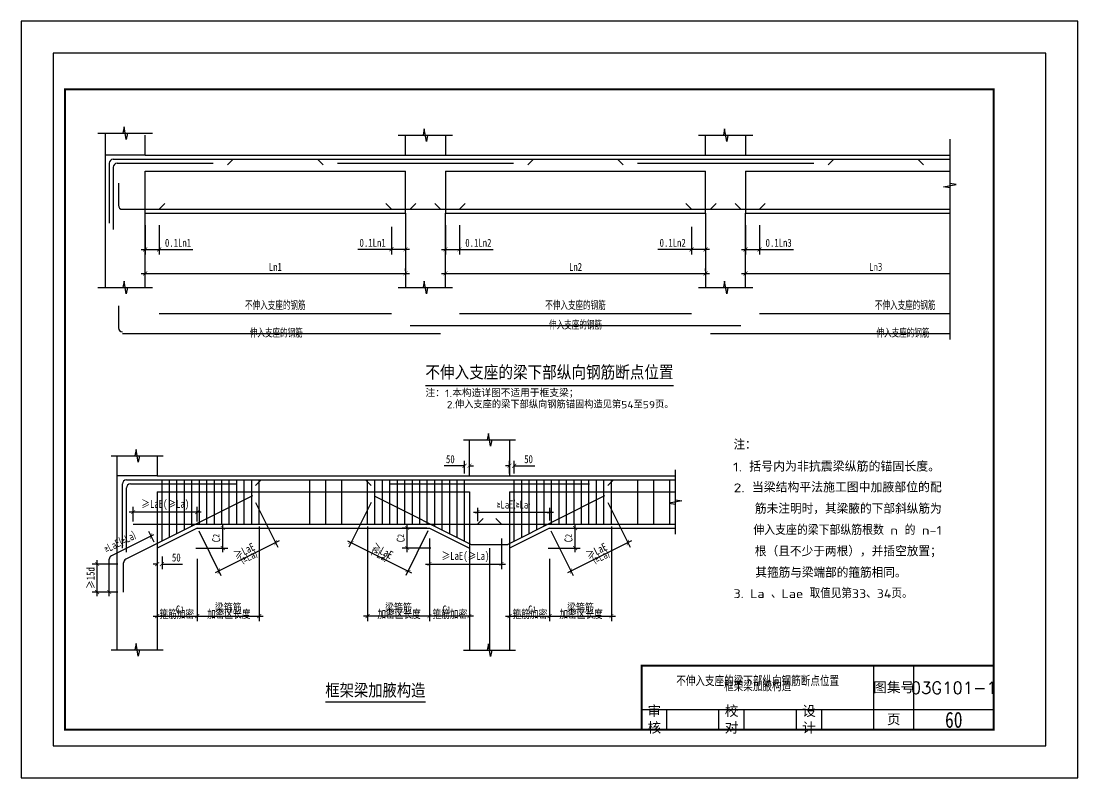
# Model space of a CAD drawing. Extents: x 1442 to 2852, y 1062 to 1251.
# Drawn here: x 2588 to 2852, y 1061.6 to 1250.6 of the extents above; entities that cross this region are included whole.
import ezdxf
from ezdxf.enums import TextEntityAlignment as Align

# ---------------------------------------------------------------- set-up
doc = ezdxf.new("R2010")
doc.units = 0
doc.header["$LTSCALE"] = 1000
doc.header["$MEASUREMENT"] = 0
doc.header["$PDMODE"] = 32
doc.header["$PDSIZE"] = -10
doc.linetypes.add('DASHED2', pattern=[9.525, 6.35, -3.175])
doc.layers.get('0').update_dxf_attribs({"linetype": 'CONTINUOUS'})
doc.layers.get('DEFPOINTS').update_dxf_attribs({"linetype": 'CONTINUOUS'})
for name, color, linetype in [('文字尺寸', 3, 'CONTINUOUS'), ('粗线', 10, 'CONTINUOUS'), ('细线', 210, 'CONTINUOUS'), ('虚线', 4, 'DASHED2')]:
    doc.layers.add(name, color=color, linetype=linetype)
doc.styles.add('FS', font='', dxfattribs={"width": 0.8})
doc.styles.add('HZ', font='romans1.shx')
doc.styles.add('TSSD_REIN', font='tssdeng.shx', dxfattribs={"width": 0.7, "bigfont": 'hztxt.shx'})
doc.styles.get('FS').set_extended_font_data('FangSong_GB2312')
doc.dimstyles.new('FS', dxfattribs={"dimtxt": 2, "dimasz": 1, "dimexe": 1.25, "dimexo": 0.625, "dimtad": 1, "dimdec": 4, "dimtxsty": 'FS', "dimblk1": 'ARCHTICK', "dimblk2": 'ARCHTICK', "dimsah": 1, "dimcen": 0, "dimclrt": 256, "dimazin": 3, "dimtfac": 1, "dimtdec": 4, "dimtofl": 0, "dimtmove": 0, "dimatfit": 3, "dimtolj": 1, "dimtzin": 0})
doc.dimstyles.new('NORMAL', dxfattribs={"dimtxt": 2, "dimasz": 1, "dimexe": 1.25, "dimexo": 0.625, "dimtad": 1, "dimdec": 4, "dimtxsty": 'FS', "dimblk1": 'ARCHTICK', "dimblk2": 'ARCHTICK', "dimsah": 1, "dimcen": -0.09, "dimdle": 1, "dimse1": 1, "dimclrt": 256, "dimazin": 3, "dimtfac": 1, "dimtdec": 4, "dimtofl": 0, "dimtmove": 0, "dimatfit": 3, "dimtolj": 1, "dimtzin": 0})

# ---------------------------------------------------------------- blocks, each defined once
blk = doc.blocks.new('标准16K框1')
for p, q in [((213, 12), (213, 28)), ((223, 12), (223, 28)), ((243, 17), (155, 17)), ((161.334, 12), (161.334, 17)), ((174.334, 12), (174.334, 17)), ((180.667, 12), (180.667, 17)), ((193.667, 12), (193.667, 17)), ((200, 12), (200, 17))]:
    blk.add_line(p, q)
blk.add_lwpolyline([(0, 0), (264, 0), (264, 189), (0, 189)], close=True)
at = {"const_width": 0.5}
for points in [[(11, 12), (243, 12), (243, 172), (11, 172), (11, 12)], [(243, 28), (155, 28), (155, 12)]]:
    blk.add_lwpolyline(points, dxfattribs=at)
at = {"layer": 'DEFPOINTS'}
blk.add_lwpolyline([(8, 8), (256, 8), (256, 181), (8, 181)], close=True, dxfattribs=at)
at = {"attachment_point": 5, "style": 'HZ'}
for s, insert, char_height, width in [('图集号', (218, 22.5), 2.5, 10), ('03G101-1', (233, 22.5), 3, 20), ('审核', (158.167, 14.5), 2.5, 6.334), ('校对', (177.5005, 14.5), 2.5, 6.333), ('设计', (196.8335, 14.5), 2.5, 6.333), ('页', (218, 14.5), 2.5, 10)]:
    blk.add_mtext(s, dxfattribs=dict(at, insert=insert, char_height=char_height, width=width))
at = {"style": 'FS', "width": 0.8}
for tag, p in [('内容', (184, 22.5)), ('页码', (233, 14.5))]:
    blk.add_attdef(tag, text='', height=4, dxfattribs=at).set_placement(p, align=Align.MIDDLE_CENTER)
blk = doc.blocks.new('_ARCHTICK')
at = {"color": 0, "linetype": 'BYBLOCK', "const_width": 0.15}
blk.add_lwpolyline([(-0.5, -0.5), (0.5, 0.5)], dxfattribs=at)
blk = doc.blocks.new('*D32')
at = {"color": 0, "linetype": 'BYBLOCK'}
for p, q in [((1796.2, 933.2), (1801.76, 922.06)), ((1781.98, 926.09), (1787.55, 914.96)), ((1802.1, 923.63), (1786.1, 915.63))]:
    blk.add_line(p, q, dxfattribs=at)
at = {"layer": 'DEFPOINTS', "color": 0, "linetype": 'BYBLOCK'}
for p in [(1795.92, 933.76), (1781.7, 926.65), (1786.99, 916.07)]:
    blk.add_point(p, dxfattribs=at)
at = {"color": 0, "linetype": 'BYBLOCK'}
for p, rotation in [((1801.2, 923.18), 26.56505117707803), ((1786.99, 916.07), 206.565051177078)]:
    blk.add_blockref('_ARCHTICK', p, dxfattribs=dict(at, rotation=rotation))
at = {"linetype": 'BYBLOCK', "insert": (1793.37, 921.08), "char_height": 2, "attachment_point": 5, "rotation": 26.5651, "style": 'FS'}
blk.add_mtext('\\A1;≥LaE', dxfattribs=at)
blk = doc.blocks.new('*D31')
at = {"color": 0, "linetype": 'BYBLOCK'}
for p, q in [((1788.53, 919.76), (1788.53, 926.76)), ((1782.78, 925.76), (1789.78, 925.76)), ((1781.82, 920.76), (1789.78, 920.76))]:
    blk.add_line(p, q, dxfattribs=at)
at = {"layer": 'DEFPOINTS', "color": 0, "linetype": 'BYBLOCK'}
for p in [(1782.15, 925.76), (1788.53, 925.76), (1781.19, 920.76)]:
    blk.add_point(p, dxfattribs=at)
at = {"color": 0, "linetype": 'BYBLOCK'}
for p, rotation in [((1788.53, 925.76), 90), ((1788.53, 920.76), 270)]:
    blk.add_blockref('_ARCHTICK', p, dxfattribs=dict(at, rotation=rotation))
at = {"linetype": 'BYBLOCK', "insert": (1786.9, 923.26), "char_height": 2, "attachment_point": 5, "rotation": 90, "style": 'FS'}
blk.add_mtext('\\A1;C\\H1.6;2', dxfattribs=at)
blk = doc.blocks.new('*D78')
at = {"color": 0, "linetype": 'BYBLOCK'}
for p, q in [((2647.44, 1124.37), (2647.44, 1100.74)), ((2630.97, 1101.99), (2648.44, 1101.99))]:
    blk.add_line(p, q, dxfattribs=at)
at = {"layer": 'DEFPOINTS', "color": 0, "linetype": 'BYBLOCK'}
for p in [(2647.44, 1124.99), (2631.97, 1116.26), (2647.44, 1101.99)]:
    blk.add_point(p, dxfattribs=at)
at = {"color": 0, "linetype": 'BYBLOCK', "rotation": 180}
blk.add_blockref('_ARCHTICK', (2631.97, 1101.99), dxfattribs=at)
at = {"color": 0, "linetype": 'BYBLOCK'}
blk.add_blockref('_ARCHTICK', (2647.44, 1101.99), dxfattribs=at)
at = {"linetype": 'BYBLOCK', "insert": (2639.71, 1103.98), "char_height": 2, "attachment_point": 5, "style": 'FS'}
blk.add_mtext('\\A1;梁箍筋', dxfattribs=at)
blk = doc.blocks.new('*D30')
at = {"color": 0, "linetype": 'BYBLOCK'}
for p, q in [((1772.15, 916.76), (1771.15, 916.76)), ((1772.15, 918.65), (1772.15, 915.51)), ((1773.35, 918.65), (1773.35, 915.51)), ((1773.35, 916.76), (1778.49, 916.76))]:
    blk.add_line(p, q, dxfattribs=at)
at = {"layer": 'DEFPOINTS', "color": 0, "linetype": 'BYBLOCK'}
for p in [(1772.15, 919.27), (1773.35, 919.27), (1773.35, 916.76)]:
    blk.add_point(p, dxfattribs=at)
at = {"color": 0, "linetype": 'BYBLOCK'}
blk.add_blockref('_ARCHTICK', (1772.15, 916.76), dxfattribs=at)
at = {"color": 0, "linetype": 'BYBLOCK', "rotation": 180}
blk.add_blockref('_ARCHTICK', (1773.35, 916.76), dxfattribs=at)
at = {"linetype": 'BYBLOCK', "insert": (1776.92, 918.38), "char_height": 2, "attachment_point": 5, "style": 'FS'}
blk.add_mtext('\\A1;50', dxfattribs=at)
blk = doc.blocks.new('*D79')
at = {"color": 0, "linetype": 'BYBLOCK'}
for p, q in [((2621.97, 1122.26), (2621.97, 1106.74)), ((2631.97, 1122.26), (2631.97, 1106.74)), ((2620.97, 1107.99), (2632.97, 1107.99))]:
    blk.add_line(p, q, dxfattribs=at)
at = {"layer": 'DEFPOINTS', "color": 0, "linetype": 'BYBLOCK'}
for p in [(2621.97, 1122.89), (2631.97, 1122.89), (2631.97, 1107.99)]:
    blk.add_point(p, dxfattribs=at)
at = {"color": 0, "linetype": 'BYBLOCK', "rotation": 180}
blk.add_blockref('_ARCHTICK', (2621.97, 1107.99), dxfattribs=at)
at = {"color": 0, "linetype": 'BYBLOCK'}
blk.add_blockref('_ARCHTICK', (2631.97, 1107.99), dxfattribs=at)
at = {"linetype": 'BYBLOCK', "insert": (2627.67, 1109.62), "char_height": 2, "attachment_point": 5, "style": 'FS'}
blk.add_mtext('\\A1;C\\H1.6;1', dxfattribs=at)
blk = doc.blocks.new('*D33')
at = {"color": 0, "linetype": 'BYBLOCK'}
for p, q in [((2612.13, 1120.99), (2605.72, 1120.99)), ((2606.97, 1112.99), (2606.97, 1121.99)), ((2612.13, 1113.99), (2605.72, 1113.99))]:
    blk.add_line(p, q, dxfattribs=at)
at = {"layer": 'DEFPOINTS', "color": 0, "linetype": 'BYBLOCK'}
for p in [(2606.97, 1120.99), (2612.75, 1120.99), (2612.75, 1113.99)]:
    blk.add_point(p, dxfattribs=at)
at = {"color": 0, "linetype": 'BYBLOCK'}
for p, rotation in [((2606.97, 1120.99), 90), ((2606.97, 1113.99), 270)]:
    blk.add_blockref('_ARCHTICK', p, dxfattribs=dict(at, rotation=rotation))
at = {"linetype": 'BYBLOCK', "insert": (2605.35, 1117.49), "char_height": 2, "attachment_point": 5, "rotation": 90, "style": 'FS'}
blk.add_mtext('\\A1;≥15d', dxfattribs=at)
blk = doc.blocks.new('*D34')
at = {"color": 0, "linetype": 'BYBLOCK'}
for p, q in [((1765.15, 929.76), (1783.15, 929.76)), ((1766.15, 927.38), (1766.15, 931.01)), ((1782.15, 927.38), (1782.15, 931.01))]:
    blk.add_line(p, q, dxfattribs=at)
at = {"layer": 'DEFPOINTS', "color": 0, "linetype": 'BYBLOCK'}
for p in [(1782.15, 929.76), (1766.15, 926.76), (1782.15, 926.76)]:
    blk.add_point(p, dxfattribs=at)
at = {"color": 0, "linetype": 'BYBLOCK', "rotation": 180}
blk.add_blockref('_ARCHTICK', (1766.15, 929.76), dxfattribs=at)
at = {"color": 0, "linetype": 'BYBLOCK'}
blk.add_blockref('_ARCHTICK', (1782.15, 929.76), dxfattribs=at)
at = {"linetype": 'BYBLOCK', "insert": (1774.15, 931.53), "char_height": 2, "attachment_point": 5, "style": 'FS'}
blk.add_mtext('\\A1;≥LaE(≥La)', dxfattribs=at)
blk = doc.blocks.new('*D39')
at = {"color": 0, "linetype": 'BYBLOCK'}
for p, q in [((1840.15, 923.1), (1840.15, 915.51)), ((1858.15, 923.1), (1858.15, 915.51)), ((1839.15, 916.76), (1859.15, 916.76))]:
    blk.add_line(p, q, dxfattribs=at)
at = {"layer": 'DEFPOINTS', "color": 0, "linetype": 'BYBLOCK'}
for p in [(1840.15, 923.73), (1858.15, 923.73), (1858.15, 916.76)]:
    blk.add_point(p, dxfattribs=at)
at = {"color": 0, "linetype": 'BYBLOCK', "rotation": 180}
blk.add_blockref('_ARCHTICK', (1840.15, 916.76), dxfattribs=at)
at = {"color": 0, "linetype": 'BYBLOCK'}
blk.add_blockref('_ARCHTICK', (1858.15, 916.76), dxfattribs=at)
at = {"linetype": 'BYBLOCK', "insert": (1849.15, 918.53), "char_height": 2, "attachment_point": 5, "style": 'FS'}
blk.add_mtext('\\A1;≥LaE(≥La)', dxfattribs=at)
blk = doc.blocks.new('*D36')
at = {"color": 0, "linetype": 'BYBLOCK'}
for p, q in [((1825.58, 932.15), (1820.02, 921.01)), ((1839.79, 925.04), (1834.23, 913.91)), ((1819.68, 922.58), (1835.68, 914.58))]:
    blk.add_line(p, q, dxfattribs=at)
at = {"layer": 'DEFPOINTS', "color": 0, "linetype": 'BYBLOCK'}
for p in [(1825.86, 932.71), (1840.07, 925.6), (1834.79, 915.02)]:
    blk.add_point(p, dxfattribs=at)
at = {"color": 0, "linetype": 'BYBLOCK'}
for p, rotation in [((1820.57, 922.13), 153.434948822922), ((1834.79, 915.02), 333.434948822922)]:
    blk.add_blockref('_ARCHTICK', p, dxfattribs=dict(at, rotation=rotation))
at = {"linetype": 'BYBLOCK', "insert": (1828.41, 920.03), "char_height": 2, "attachment_point": 5, "rotation": 333.4349, "style": 'FS'}
blk.add_mtext('\\A1;≥LaE', dxfattribs=at)
blk = doc.blocks.new('*D35')
at = {"color": 0, "linetype": 'BYBLOCK'}
for p, q in [((1834.61, 919.76), (1834.61, 926.76)), ((1839.53, 925.76), (1833.36, 925.76)), ((1840.49, 920.76), (1833.36, 920.76))]:
    blk.add_line(p, q, dxfattribs=at)
at = {"layer": 'DEFPOINTS', "color": 0, "linetype": 'BYBLOCK'}
for p in [(1834.61, 925.76), (1840.15, 925.76), (1841.11, 920.76)]:
    blk.add_point(p, dxfattribs=at)
at = {"color": 0, "linetype": 'BYBLOCK'}
for p, rotation in [((1834.61, 925.76), 90), ((1834.61, 920.76), 270)]:
    blk.add_blockref('_ARCHTICK', p, dxfattribs=dict(at, rotation=rotation))
at = {"linetype": 'BYBLOCK', "insert": (1832.99, 923.26), "char_height": 2, "attachment_point": 5, "rotation": 90, "style": 'FS'}
blk.add_mtext('\\A1;C\\H1.6;2', dxfattribs=at)
blk = doc.blocks.new('*D77')
at = {"color": 0, "linetype": 'BYBLOCK'}
for p, q in [((2674.51, 1124.37), (2674.51, 1100.74)), ((2690.97, 1101.99), (2673.51, 1101.99))]:
    blk.add_line(p, q, dxfattribs=at)
at = {"layer": 'DEFPOINTS', "color": 0, "linetype": 'BYBLOCK'}
for p in [(2674.51, 1124.99), (2689.97, 1116.26), (2674.51, 1101.99)]:
    blk.add_point(p, dxfattribs=at)
at = {"color": 0, "linetype": 'BYBLOCK', "rotation": 180}
blk.add_blockref('_ARCHTICK', (2674.51, 1101.99), dxfattribs=at)
at = {"color": 0, "linetype": 'BYBLOCK'}
blk.add_blockref('_ARCHTICK', (2689.97, 1101.99), dxfattribs=at)
at = {"linetype": 'BYBLOCK', "insert": (2682.24, 1103.98), "char_height": 2, "attachment_point": 5, "style": 'FS'}
blk.add_mtext('\\A1;梁箍筋', dxfattribs=at)
blk = doc.blocks.new('*D76')
at = {"color": 0, "linetype": 'BYBLOCK'}
for p, q in [((2689.97, 1122.26), (2689.97, 1106.74)), ((2699.97, 1122.26), (2699.97, 1106.74)), ((2700.97, 1107.99), (2688.97, 1107.99))]:
    blk.add_line(p, q, dxfattribs=at)
at = {"layer": 'DEFPOINTS', "color": 0, "linetype": 'BYBLOCK'}
for p in [(2689.97, 1122.89), (2699.97, 1122.89), (2689.97, 1107.99)]:
    blk.add_point(p, dxfattribs=at)
at = {"color": 0, "linetype": 'BYBLOCK', "rotation": 180}
blk.add_blockref('_ARCHTICK', (2689.97, 1107.99), dxfattribs=at)
at = {"color": 0, "linetype": 'BYBLOCK'}
blk.add_blockref('_ARCHTICK', (2699.97, 1107.99), dxfattribs=at)
at = {"linetype": 'BYBLOCK', "insert": (2694.27, 1109.62), "char_height": 2, "attachment_point": 5, "style": 'FS'}
blk.add_mtext('\\A1;C\\H1.6;1', dxfattribs=at)
blk = doc.blocks.new('*D37')
at = {"color": 0, "linetype": 'BYBLOCK'}
for p, q in [((1848.95, 939.38), (1848.95, 942.56)), ((1850.15, 939.38), (1850.15, 942.56)), ((1848.95, 941.31), (1843.82, 941.31)), ((1850.15, 941.31), (1851.15, 941.31))]:
    blk.add_line(p, q, dxfattribs=at)
at = {"layer": 'DEFPOINTS', "color": 0, "linetype": 'BYBLOCK'}
for p in [(1848.95, 941.31), (1848.95, 938.76), (1850.15, 938.76)]:
    blk.add_point(p, dxfattribs=at)
at = {"color": 0, "linetype": 'BYBLOCK'}
blk.add_blockref('_ARCHTICK', (1848.95, 941.31), dxfattribs=at)
at = {"color": 0, "linetype": 'BYBLOCK', "rotation": 180}
blk.add_blockref('_ARCHTICK', (1850.15, 941.31), dxfattribs=at)
at = {"linetype": 'BYBLOCK', "insert": (1845.38, 942.94), "char_height": 2, "attachment_point": 5, "style": 'FS'}
blk.add_mtext('\\A1;50', dxfattribs=at)
blk = doc.blocks.new('*D41')
at = {"color": 0, "linetype": 'BYBLOCK'}
for p, q in [((1788.53, 919.76), (1788.53, 926.76)), ((1782.78, 925.76), (1789.78, 925.76)), ((1781.82, 920.76), (1789.78, 920.76))]:
    blk.add_line(p, q, dxfattribs=at)
at = {"layer": 'DEFPOINTS', "color": 0, "linetype": 'BYBLOCK'}
for p in [(1782.15, 925.76), (1788.53, 925.76), (1781.19, 920.76)]:
    blk.add_point(p, dxfattribs=at)
at = {"color": 0, "linetype": 'BYBLOCK'}
for p, rotation in [((1788.53, 925.76), 90), ((1788.53, 920.76), 270)]:
    blk.add_blockref('_ARCHTICK', p, dxfattribs=dict(at, rotation=rotation))
at = {"linetype": 'BYBLOCK', "insert": (1786.9, 923.26), "char_height": 2, "attachment_point": 5, "rotation": 90, "style": 'FS'}
blk.add_mtext('\\A1;C\\H1.6;2', dxfattribs=at)
blk = doc.blocks.new('*D42')
at = {"color": 0, "linetype": 'BYBLOCK'}
for p, q in [((1796.72, 932.15), (1802.29, 921.01)), ((1782.51, 925.04), (1788.08, 913.91)), ((1802.62, 922.58), (1786.62, 914.58))]:
    blk.add_line(p, q, dxfattribs=at)
at = {"layer": 'DEFPOINTS', "color": 0, "linetype": 'BYBLOCK'}
for p in [(1796.44, 932.71), (1782.23, 925.6), (1787.52, 915.02)]:
    blk.add_point(p, dxfattribs=at)
at = {"color": 0, "linetype": 'BYBLOCK'}
for p, rotation in [((1801.73, 922.13), 26.56505117707803), ((1787.52, 915.02), 206.565051177078)]:
    blk.add_blockref('_ARCHTICK', p, dxfattribs=dict(at, rotation=rotation))
at = {"linetype": 'BYBLOCK', "insert": (1793.9, 920.03), "char_height": 2, "attachment_point": 5, "rotation": 26.5651, "style": 'FS'}
blk.add_mtext('\\A1;≥LaE', dxfattribs=at)
blk = doc.blocks.new('*D75')
at = {"color": 0, "linetype": 'BYBLOCK'}
for p, q in [((2735.44, 1124.37), (2735.44, 1100.74)), ((2718.97, 1101.99), (2736.44, 1101.99))]:
    blk.add_line(p, q, dxfattribs=at)
at = {"layer": 'DEFPOINTS', "color": 0, "linetype": 'BYBLOCK'}
for p in [(2735.44, 1124.99), (2719.97, 1116.26), (2735.44, 1101.99)]:
    blk.add_point(p, dxfattribs=at)
at = {"color": 0, "linetype": 'BYBLOCK', "rotation": 180}
blk.add_blockref('_ARCHTICK', (2719.97, 1101.99), dxfattribs=at)
at = {"color": 0, "linetype": 'BYBLOCK'}
blk.add_blockref('_ARCHTICK', (2735.44, 1101.99), dxfattribs=at)
at = {"linetype": 'BYBLOCK', "insert": (2727.71, 1103.98), "char_height": 2, "attachment_point": 5, "style": 'FS'}
blk.add_mtext('\\A1;梁箍筋', dxfattribs=at)
blk = doc.blocks.new('*D40')
at = {"color": 0, "linetype": 'BYBLOCK'}
for p, q in [((2709.97, 1122.26), (2709.97, 1106.74)), ((2719.97, 1122.26), (2719.97, 1106.74)), ((2708.97, 1107.99), (2720.97, 1107.99))]:
    blk.add_line(p, q, dxfattribs=at)
at = {"layer": 'DEFPOINTS', "color": 0, "linetype": 'BYBLOCK'}
for p in [(2709.97, 1122.89), (2719.97, 1122.89), (2719.97, 1107.99)]:
    blk.add_point(p, dxfattribs=at)
at = {"color": 0, "linetype": 'BYBLOCK', "rotation": 180}
blk.add_blockref('_ARCHTICK', (2709.97, 1107.99), dxfattribs=at)
at = {"color": 0, "linetype": 'BYBLOCK'}
blk.add_blockref('_ARCHTICK', (2719.97, 1107.99), dxfattribs=at)
at = {"linetype": 'BYBLOCK', "insert": (2715.67, 1109.62), "char_height": 2, "attachment_point": 5, "style": 'FS'}
blk.add_mtext('\\A1;C\\H1.6;1', dxfattribs=at)
blk = doc.blocks.new('*D38')
at = {"color": 0, "linetype": 'BYBLOCK'}
for p, q in [((1860.15, 939.38), (1860.15, 942.56)), ((1861.35, 939.38), (1861.35, 942.56)), ((1860.15, 941.31), (1859.15, 941.31)), ((1861.35, 941.31), (1866.49, 941.31))]:
    blk.add_line(p, q, dxfattribs=at)
at = {"layer": 'DEFPOINTS', "color": 0, "linetype": 'BYBLOCK'}
for p in [(1861.35, 941.31), (1860.15, 938.76), (1861.35, 938.76)]:
    blk.add_point(p, dxfattribs=at)
at = {"color": 0, "linetype": 'BYBLOCK'}
blk.add_blockref('_ARCHTICK', (1860.15, 941.31), dxfattribs=at)
at = {"color": 0, "linetype": 'BYBLOCK', "rotation": 180}
blk.add_blockref('_ARCHTICK', (1861.35, 941.31), dxfattribs=at)
at = {"linetype": 'BYBLOCK', "insert": (1864.92, 942.94), "char_height": 2, "attachment_point": 5, "style": 'FS'}
blk.add_mtext('\\A1;50', dxfattribs=at)
blk = doc.blocks.new('*D25')
at = {"color": 0, "linetype": 'BYBLOCK'}
for p, q in [((1768.15, 983.36), (1835.15, 983.36)), ((1769.15, 983.98), (1769.15, 984.61)), ((1834.15, 983.98), (1834.15, 984.61))]:
    blk.add_line(p, q, dxfattribs=at)
at = {"layer": 'DEFPOINTS', "color": 0, "linetype": 'BYBLOCK'}
for p in [(1769.15, 983.36), (1834.15, 983.36), (1834.15, 983.36)]:
    blk.add_point(p, dxfattribs=at)
at = {"color": 0, "linetype": 'BYBLOCK', "rotation": 180}
blk.add_blockref('_ARCHTICK', (1769.15, 983.36), dxfattribs=at)
at = {"color": 0, "linetype": 'BYBLOCK'}
blk.add_blockref('_ARCHTICK', (1834.15, 983.36), dxfattribs=at)
at = {"linetype": 'BYBLOCK', "insert": (1801.65, 984.98), "char_height": 2, "attachment_point": 5, "style": 'FS'}
blk.add_mtext('\\A1;Ln1', dxfattribs=at)
blk = doc.blocks.new('*D23')
at = {"color": 0, "linetype": 'BYBLOCK'}
for p, q in [((2618.97, 1199.61), (2618.97, 1192.34)), ((2622.47, 1199.61), (2622.47, 1192.34)), ((2617.97, 1193.59), (2622.47, 1193.59)), ((2622.47, 1193.59), (2630.86, 1193.59))]:
    blk.add_line(p, q, dxfattribs=at)
at = {"layer": 'DEFPOINTS', "color": 0, "linetype": 'BYBLOCK'}
for p in [(2618.97, 1200.24), (2622.47, 1200.24), (2622.47, 1193.59)]:
    blk.add_point(p, dxfattribs=at)
at = {"color": 0, "linetype": 'BYBLOCK', "rotation": 180}
blk.add_blockref('_ARCHTICK', (2618.97, 1193.59), dxfattribs=at)
at = {"color": 0, "linetype": 'BYBLOCK'}
blk.add_blockref('_ARCHTICK', (2622.47, 1193.59), dxfattribs=at)
at = {"linetype": 'BYBLOCK', "insert": (2627.17, 1195.22), "char_height": 2, "attachment_point": 5, "style": 'FS'}
blk.add_mtext('\\A1;0.1Ln1', dxfattribs=at)
blk = doc.blocks.new('*D28')
at = {"color": 0, "linetype": 'BYBLOCK'}
for p, q in [((1843.15, 983.36), (1910.15, 983.36)), ((1844.15, 983.98), (1844.15, 984.61)), ((1909.15, 983.98), (1909.15, 984.61))]:
    blk.add_line(p, q, dxfattribs=at)
at = {"layer": 'DEFPOINTS', "color": 0, "linetype": 'BYBLOCK'}
for p in [(1844.15, 983.36), (1909.15, 983.36), (1909.15, 983.36)]:
    blk.add_point(p, dxfattribs=at)
at = {"color": 0, "linetype": 'BYBLOCK', "rotation": 180}
blk.add_blockref('_ARCHTICK', (1844.15, 983.36), dxfattribs=at)
at = {"color": 0, "linetype": 'BYBLOCK'}
blk.add_blockref('_ARCHTICK', (1909.15, 983.36), dxfattribs=at)
at = {"linetype": 'BYBLOCK', "insert": (1876.65, 984.98), "char_height": 2, "attachment_point": 5, "style": 'FS'}
blk.add_mtext('\\A1;Ln2', dxfattribs=at)
blk = doc.blocks.new('*D24')
at = {"color": 0, "linetype": 'BYBLOCK'}
for p, q in [((2680.47, 1199.22), (2680.47, 1192.34)), ((2683.97, 1199.22), (2683.97, 1192.34)), ((2680.47, 1193.59), (2672.08, 1193.59)), ((2684.97, 1193.59), (2680.47, 1193.59))]:
    blk.add_line(p, q, dxfattribs=at)
at = {"layer": 'DEFPOINTS', "color": 0, "linetype": 'BYBLOCK'}
for p in [(2680.47, 1199.85), (2683.97, 1199.85), (2680.47, 1193.59)]:
    blk.add_point(p, dxfattribs=at)
at = {"color": 0, "linetype": 'BYBLOCK', "rotation": 180}
blk.add_blockref('_ARCHTICK', (2680.47, 1193.59), dxfattribs=at)
at = {"color": 0, "linetype": 'BYBLOCK'}
blk.add_blockref('_ARCHTICK', (2683.97, 1193.59), dxfattribs=at)
at = {"linetype": 'BYBLOCK', "insert": (2675.78, 1195.22), "char_height": 2, "attachment_point": 5, "style": 'FS'}
blk.add_mtext('\\A1;0.1Ln1', dxfattribs=at)
blk = doc.blocks.new('*D26')
at = {"color": 0, "linetype": 'BYBLOCK'}
for p, q in [((2693.97, 1199.61), (2693.97, 1192.34)), ((2697.47, 1199.61), (2697.47, 1192.34)), ((2692.97, 1193.59), (2697.47, 1193.59)), ((2697.47, 1193.59), (2705.92, 1193.59))]:
    blk.add_line(p, q, dxfattribs=at)
at = {"layer": 'DEFPOINTS', "color": 0, "linetype": 'BYBLOCK'}
for p in [(2693.97, 1200.24), (2697.47, 1200.24), (2697.47, 1193.59)]:
    blk.add_point(p, dxfattribs=at)
at = {"color": 0, "linetype": 'BYBLOCK', "rotation": 180}
blk.add_blockref('_ARCHTICK', (2693.97, 1193.59), dxfattribs=at)
at = {"color": 0, "linetype": 'BYBLOCK'}
blk.add_blockref('_ARCHTICK', (2697.47, 1193.59), dxfattribs=at)
at = {"linetype": 'BYBLOCK', "insert": (2702.2, 1195.22), "char_height": 2, "attachment_point": 5, "style": 'FS'}
blk.add_mtext('\\A1;0.1Ln2', dxfattribs=at)
blk = doc.blocks.new('*D27')
at = {"color": 0, "linetype": 'BYBLOCK'}
for p, q in [((2755.47, 1199.22), (2755.47, 1192.34)), ((2758.97, 1199.22), (2758.97, 1192.34)), ((2755.47, 1193.59), (2747.02, 1193.59)), ((2759.97, 1193.59), (2755.47, 1193.59))]:
    blk.add_line(p, q, dxfattribs=at)
at = {"layer": 'DEFPOINTS', "color": 0, "linetype": 'BYBLOCK'}
for p in [(2755.47, 1199.85), (2758.97, 1199.85), (2755.47, 1193.59)]:
    blk.add_point(p, dxfattribs=at)
at = {"color": 0, "linetype": 'BYBLOCK', "rotation": 180}
blk.add_blockref('_ARCHTICK', (2755.47, 1193.59), dxfattribs=at)
at = {"color": 0, "linetype": 'BYBLOCK'}
blk.add_blockref('_ARCHTICK', (2758.97, 1193.59), dxfattribs=at)
at = {"linetype": 'BYBLOCK', "insert": (2750.75, 1195.22), "char_height": 2, "attachment_point": 5, "style": 'FS'}
blk.add_mtext('\\A1;0.1Ln2', dxfattribs=at)
blk = doc.blocks.new('*D29')
at = {"color": 0, "linetype": 'BYBLOCK'}
for p, q in [((2768.97, 1199.61), (2768.97, 1192.34)), ((2772.47, 1199.61), (2772.47, 1192.34)), ((2767.97, 1193.59), (2772.47, 1193.59)), ((2772.47, 1193.59), (2780.97, 1193.59))]:
    blk.add_line(p, q, dxfattribs=at)
at = {"layer": 'DEFPOINTS', "color": 0, "linetype": 'BYBLOCK'}
for p in [(2768.97, 1200.24), (2772.47, 1200.24), (2772.47, 1193.59)]:
    blk.add_point(p, dxfattribs=at)
at = {"color": 0, "linetype": 'BYBLOCK', "rotation": 180}
blk.add_blockref('_ARCHTICK', (2768.97, 1193.59), dxfattribs=at)
at = {"color": 0, "linetype": 'BYBLOCK'}
blk.add_blockref('_ARCHTICK', (2772.47, 1193.59), dxfattribs=at)
at = {"linetype": 'BYBLOCK', "insert": (2777.22, 1195.22), "char_height": 2, "attachment_point": 5, "style": 'FS'}
blk.add_mtext('\\A1;0.1Ln3', dxfattribs=at)

msp = doc.modelspace()

# ---------------------------------------------------------------- linework, layer by layer
at = {"layer": 'DEFPOINTS', "color": 0, "linetype": 'BYBLOCK'}
for p in [(2701.97036, 1134.96215), (2719.97036, 1134.96215)]:
    msp.add_point(p, dxfattribs=at)
at = {"layer": '文字尺寸', "linetype": 'BYBLOCK'}
for p, q in [((2768.97216, 1188.21858), (2768.97216, 1188.84358)), ((2767.97216, 1187.59358), (2819.97216, 1187.59358)), ((2700.97036, 1127.99358), (2720.97036, 1127.99358)), ((2701.97036, 1129.02331), (2701.97036, 1125.70069)), ((2719.97036, 1129.02331), (2719.97036, 1125.8536)), ((2621.01758, 1122.31761), (2610.52495, 1117.07129)), ((2621.24544, 1120.44703), (2619.89262, 1123.15267)), ((2609.97216, 1107.99358), (2609.97216, 1116.17687)), ((2611.50481, 1107.99358), (2608.72216, 1107.99358)), ((2609.97216, 1106.99358), (2609.97216, 1107.99358))]:
    msp.add_line(p, q, dxfattribs=at)
msp.add_arc((2610.97216, 1116.17687), 1, 116.5650512, 180, dxfattribs=at)
at = {"layer": '粗线'}
for p, q in [((2609.97216, 1215.09358), (2609.97216, 1200.09358)), ((2610.97216, 1216.09358), (2819.97216, 1216.09358)), ((2611.97216, 1215.09358), (2635.97216, 1215.09358)), ((2640.97216, 1216.09358), (2639.55795, 1214.67937)), ((2661.97216, 1216.09358), (2663.38638, 1214.67937)), ((2666.97216, 1215.09358), (2710.97216, 1215.09358)), ((2715.97216, 1216.09358), (2714.55795, 1214.67937)), ((2736.97216, 1216.09358), (2738.38638, 1214.67937)), ((2741.97216, 1215.09358), (2785.97216, 1215.09358)), ((2790.97216, 1216.09358), (2789.55795, 1214.67937)), ((2811.97216, 1216.09358), (2813.38638, 1214.67937)), ((2610.97216, 1214.09358), (2610.97216, 1198.59358)), ((2612.27216, 1210.09358), (2612.27216, 1204.59358)), ((2622.47216, 1203.59358), (2623.88638, 1205.0078)), ((2680.47216, 1203.59358), (2679.05795, 1205.0078)), ((2685.17216, 1203.59358), (2686.58638, 1205.0078)), ((2692.77216, 1203.59358), (2691.35795, 1205.0078)), ((2697.47216, 1203.59358), (2698.88638, 1205.0078)), ((2755.47216, 1203.59358), (2754.05795, 1205.0078)), ((2760.17216, 1203.59358), (2761.58638, 1205.0078)), ((2767.77216, 1203.59358), (2766.35795, 1205.0078)), ((2772.47216, 1203.59358), (2773.88638, 1205.0078)), ((2613.27216, 1203.59358), (2819.97216, 1203.59358)), ((2612.27216, 1179.49358), (2612.27216, 1173.99358)), ((2622.47216, 1177.59358), (2680.47216, 1177.59358)), ((2697.47216, 1177.59358), (2755.47216, 1177.59358)), ((2772.47216, 1177.59358), (2819.97216, 1177.59358)), ((2613.27216, 1172.59358), (2692.77216, 1172.59358)), ((2685.17216, 1174.59358), (2767.77216, 1174.59358)), ((2760.17216, 1172.59358), (2819.97216, 1172.59358)), ((2688.97216, 1159.59358), (2750.97216, 1159.59358)), ((2614.27216, 1135.99358), (2751.47216, 1135.99358)), ((2623.17216, 1120.71162), (2623.17216, 1135.99358)), ((2625.03883, 1121.64495), (2625.03883, 1135.99358)), ((2626.9055, 1122.57828), (2626.9055, 1135.99358)), ((2628.77216, 1123.51162), (2628.77216, 1135.99358)), ((2630.63883, 1124.44495), (2630.63883, 1135.99358)), ((2632.5055, 1124.99358), (2632.5055, 1135.99358)), ((2634.37216, 1124.99358), (2634.37216, 1135.99358)), ((2636.23883, 1124.99358), (2636.23883, 1135.99358)), ((2638.1055, 1124.99358), (2638.1055, 1135.99358)), ((2639.97216, 1124.99358), (2639.97216, 1135.99358)), ((2641.83883, 1124.99358), (2641.83883, 1135.99358)), ((2643.7055, 1124.99358), (2643.7055, 1135.99358)), ((2645.57216, 1124.99358), (2645.57216, 1135.99358)), ((2647.97216, 1135.99358), (2646.55795, 1134.57937)), ((2647.43883, 1124.99358), (2647.43883, 1135.99358)), ((2659.97216, 1135.99358), (2659.97216, 1124.99358)), ((2663.97216, 1135.99358), (2663.97216, 1124.99358)), ((2667.97216, 1135.99358), (2667.97216, 1124.99358)), ((2673.97216, 1135.99358), (2675.38638, 1134.57937)), ((2674.5055, 1124.99358), (2674.5055, 1135.99358)), ((2676.37216, 1124.99358), (2676.37216, 1135.99358)), ((2678.23883, 1124.99358), (2678.23883, 1135.99358)), ((2680.1055, 1124.99358), (2680.1055, 1135.99358)), ((2681.97216, 1124.99358), (2681.97216, 1135.99358)), ((2683.83883, 1124.99358), (2683.83883, 1135.99358)), ((2685.7055, 1124.99358), (2685.7055, 1135.99358)), ((2687.57216, 1124.99358), (2687.57216, 1135.99358)), ((2689.43883, 1124.99358), (2689.43883, 1135.99358)), ((2691.3055, 1124.44495), (2691.3055, 1135.99358)), ((2693.17216, 1123.51162), (2693.17216, 1135.99358)), ((2695.03883, 1122.57828), (2695.03883, 1135.99358)), ((2696.9055, 1121.64495), (2696.9055, 1135.99358)), ((2698.77216, 1120.71162), (2698.77216, 1135.99358)), ((2711.17216, 1120.71162), (2711.17216, 1135.99358)), ((2713.03883, 1121.64495), (2713.03883, 1135.99358)), ((2714.9055, 1122.57828), (2714.9055, 1135.99358)), ((2716.77216, 1123.51162), (2716.77216, 1135.99358)), ((2718.63883, 1124.44495), (2718.63883, 1135.99358)), ((2720.5055, 1124.99358), (2720.5055, 1135.99358)), ((2722.37216, 1124.99358), (2722.37216, 1135.99358)), ((2724.23883, 1124.99358), (2724.23883, 1135.99358)), ((2726.1055, 1124.99358), (2726.1055, 1135.99358)), ((2727.97216, 1124.99358), (2727.97216, 1135.99358)), ((2729.83883, 1124.99358), (2729.83883, 1135.99358)), ((2731.7055, 1124.99358), (2731.7055, 1135.99358)), ((2733.57216, 1124.99358), (2733.57216, 1135.99358)), ((2735.97216, 1135.99358), (2734.55795, 1134.57937)), ((2735.43883, 1124.99358), (2735.43883, 1135.99358)), ((2741.97216, 1135.99358), (2741.97216, 1124.99358)), ((2745.97216, 1135.99358), (2745.97216, 1124.99358)), ((2749.97216, 1135.99358), (2749.97216, 1124.99358)), ((2613.27216, 1118.99358), (2613.27216, 1134.99358)), ((2614.27216, 1117.99358), (2614.27216, 1133.99358)), ((2615.27216, 1134.99358), (2641.97216, 1134.99358)), ((2679.97216, 1134.99358), (2729.97216, 1134.99358)), ((2645.7361, 1131.99358), (2614.12495, 1116.18801)), ((2676.20823, 1131.99358), (2700.41938, 1119.88801)), ((2676.20823, 1131.99358), (2700.41938, 1119.88801)), ((2733.7361, 1131.99358), (2709.52495, 1119.88801)), ((2615.97216, 1124.99358), (2751.47216, 1124.99358)), ((2701.97216, 1124.99358), (2703.38638, 1126.4078)), ((2707.97216, 1124.99358), (2706.55795, 1126.4078)), ((2700.41938, 1119.88801), (2709.52495, 1119.88801)), ((2613.57216, 1107.99358), (2613.57216, 1115.29358)), ((2663.97216, 1080.59358), (2688.97216, 1080.59358))]:
    msp.add_line(p, q, dxfattribs=at)
for centre, start, end in [((2610.97216, 1215.09358), 90, 180), ((2611.97216, 1214.09358), 90, 180), ((2613.27216, 1204.59358), 180, 270), ((2613.27216, 1173.99358), 180, 270), ((2614.27216, 1134.99358), 90, 180), ((2615.27216, 1133.99358), 90, 180), ((2614.57216, 1115.29358), 116.5650512, 180)]:
    msp.add_arc(centre, 1, start, end, dxfattribs=at)
at = {"layer": '细线'}
for p, q in [((2607.17216, 1222.59358), (2620.77216, 1222.59358)), ((2608.97216, 1222.59358), (2608.97216, 1184.09358)), ((2613.69433, 1224.16928), (2613.41649, 1222.59358)), ((2614.25, 1221.01789), (2613.69433, 1224.16928)), ((2614.52784, 1222.59358), (2614.25, 1221.01789)), ((2688.69433, 1223.66928), (2688.41649, 1222.09358)), ((2689.25, 1220.51789), (2688.69433, 1223.66928)), ((2763.69433, 1223.66928), (2763.41649, 1222.09358)), ((2764.25, 1220.51789), (2763.69433, 1223.66928)), ((2618.97216, 1217.09358), (2618.97216, 1222.09358)), ((2682.17216, 1222.09358), (2695.77216, 1222.09358)), ((2683.97216, 1217.09358), (2683.97216, 1222.09358)), ((2689.52784, 1222.09358), (2689.25, 1220.51789)), ((2693.97216, 1222.09358), (2693.97216, 1217.09358)), ((2757.17216, 1222.09358), (2770.77216, 1222.09358)), ((2758.97216, 1217.09358), (2758.97216, 1222.09358)), ((2764.52784, 1222.09358), (2764.25, 1220.51789)), ((2768.97216, 1222.09358), (2768.97216, 1217.09358)), ((2819.97216, 1221.09358), (2819.97216, 1171.09358)), ((2618.97216, 1217.09358), (2683.97216, 1217.09358)), ((2693.97216, 1217.09358), (2758.97216, 1217.09358)), ((2768.97216, 1217.09358), (2819.97216, 1217.09358)), ((2818.39647, 1209.20456), (2821.54786, 1209.76023)), ((2819.97216, 1208.92672), (2818.39647, 1209.20456)), ((2821.54786, 1209.76023), (2819.97216, 1210.03807)), ((2618.97216, 1202.59358), (2683.97216, 1202.59358)), ((2618.97216, 1184.09358), (2618.97216, 1202.59358)), ((2683.97216, 1202.59358), (2683.97216, 1184.09358)), ((2693.97216, 1202.59358), (2758.97216, 1202.59358)), ((2693.97216, 1184.09358), (2693.97216, 1202.59358)), ((2758.97216, 1202.59358), (2758.97216, 1184.09358)), ((2768.97216, 1202.59358), (2819.97216, 1202.59358)), ((2768.97216, 1184.09358), (2768.97216, 1202.59358)), ((2613.69433, 1185.66928), (2613.41649, 1184.09358)), ((2614.25, 1182.51789), (2613.69433, 1185.66928)), ((2688.69433, 1185.66928), (2688.41649, 1184.09358)), ((2689.25, 1182.51789), (2688.69433, 1185.66928)), ((2763.69433, 1185.66928), (2763.41649, 1184.09358)), ((2764.25, 1182.51789), (2763.69433, 1185.66928)), ((2607.17216, 1184.09358), (2620.77216, 1184.09358)), ((2614.52784, 1184.09358), (2614.25, 1182.51789)), ((2682.17216, 1184.09358), (2695.77216, 1184.09358)), ((2689.52784, 1184.09358), (2689.25, 1182.51789)), ((2757.17216, 1184.09358), (2770.77216, 1184.09358)), ((2764.52784, 1184.09358), (2764.25, 1182.51789)), ((2698.47216, 1145.99358), (2711.47216, 1145.99358)), ((2699.97216, 1136.99358), (2699.97216, 1145.99358)), ((2704.69433, 1147.56928), (2704.41649, 1145.99358)), ((2705.25, 1144.41789), (2704.69433, 1147.56928)), ((2705.52784, 1145.99358), (2705.25, 1144.41789)), ((2709.97216, 1145.99358), (2709.97216, 1136.99358)), ((2616.69433, 1143.56928), (2616.41649, 1141.99358)), ((2617.25, 1140.41789), (2616.69433, 1143.56928)), ((2610.47216, 1141.99358), (2623.47216, 1141.99358)), ((2611.97216, 1093.59358), (2611.97216, 1141.99358)), ((2617.52784, 1141.99358), (2617.25, 1140.41789)), ((2621.97216, 1141.99358), (2621.97216, 1136.99358)), ((2751.47216, 1122.49358), (2751.47216, 1138.49358)), ((2621.97216, 1136.99358), (2699.97216, 1136.99358)), ((2709.97216, 1136.99358), (2751.47216, 1136.99358)), ((2753.04786, 1130.77142), (2749.89647, 1130.21575)), ((2749.89647, 1130.21575), (2751.47216, 1129.93791)), ((2751.47216, 1131.04926), (2753.04786, 1130.77142)), ((2631.97216, 1123.99358), (2621.97216, 1118.99358)), ((2631.97216, 1123.99358), (2689.97216, 1123.99358)), ((2689.97216, 1123.99358), (2699.97216, 1118.99358)), ((2719.97216, 1123.99358), (2709.97216, 1118.99358)), ((2719.97216, 1123.99358), (2751.47216, 1123.99358)), ((2621.97216, 1118.99358), (2621.97216, 1093.59358)), ((2699.97216, 1118.99358), (2699.97216, 1093.49358)), ((2704.97216, 1118.99358), (2704.97216, 1093.49358)), ((2709.97216, 1118.99358), (2709.97216, 1093.49358)), ((2610.47216, 1093.59358), (2623.47216, 1093.59358)), ((2616.69433, 1095.16928), (2616.41649, 1093.59358)), ((2617.25, 1092.01789), (2616.69433, 1095.16928)), ((2617.52784, 1093.59358), (2617.25, 1092.01789)), ((2698.47216, 1093.49358), (2711.47216, 1093.49358)), ((2704.69433, 1095.06928), (2704.41649, 1093.49358)), ((2705.25, 1091.91789), (2704.69433, 1095.06928)), ((2705.52784, 1093.49358), (2705.25, 1091.91789))]:
    msp.add_line(p, q, dxfattribs=at)
at = {"layer": '虚线', "ltscale": 0.15}
for p, q in [((2618.97216, 1217.09358), (2608.97216, 1217.09358)), ((2683.97216, 1217.09358), (2693.97216, 1217.09358)), ((2758.97216, 1217.09358), (2768.97216, 1217.09358)), ((2618.97216, 1213.09358), (2683.97216, 1213.09358)), ((2618.97216, 1202.59358), (2618.97216, 1213.09358)), ((2683.97216, 1202.59358), (2683.97216, 1213.09358)), ((2693.97216, 1213.09358), (2758.97216, 1213.09358)), ((2693.97216, 1213.09358), (2693.97216, 1202.59358)), ((2758.97216, 1202.59358), (2758.97216, 1213.09358)), ((2768.97216, 1213.09358), (2819.97216, 1213.09358)), ((2768.97216, 1213.09358), (2768.97216, 1202.59358)), ((2621.97216, 1136.99358), (2611.97216, 1136.99358)), ((2699.97216, 1136.99358), (2709.97216, 1136.99358)), ((2621.97216, 1132.99358), (2699.97216, 1132.99358)), ((2621.97216, 1132.99358), (2621.97216, 1118.99358)), ((2699.97216, 1132.99358), (2699.97216, 1118.99358)), ((2709.97216, 1132.99358), (2709.97216, 1118.99358)), ((2709.97216, 1132.99358), (2751.47216, 1132.99358))]:
    msp.add_line(p, q, dxfattribs=at)

# ---------------------------------------------------------------- block references
ref = msp.add_blockref('标准16K框1', (2587.97216, 1061.59358))
ref.add_attrib('页码', '60', dxfattribs={"height": 4, "style": 'FS', "width": 0.8}).set_placement((2820.97216, 1076.09358), align=Align.MIDDLE_CENTER)
at = {"layer": '文字尺寸', "linetype": 'BYBLOCK'}
for p, rotation in [((2768.97216, 1187.59358), 180), ((2701.97036, 1127.99358), 180), ((2620.45164, 1122.03464), 206.5650511770764), ((2609.97216, 1107.99358), 270)]:
    msp.add_blockref('_ARCHTICK', p, dxfattribs=dict(at, rotation=rotation))
msp.add_blockref('_ARCHTICK', (2719.97036, 1127.99358), dxfattribs=at)

# ---------------------------------------------------------------- texts
at = {"style": 'TSSD_REIN', "width": 0.8}
for s, p in [('不伸入支座的梁下部纵向钢筋断点位置', (2771.97216, 1084.49358)), ('框架梁加腋构造', (2771.97216, 1083.21239))]:
    msp.add_text(s, height=2.6, dxfattribs=at).set_placement(p, align=Align.CENTER)
at = {"layer": '文字尺寸', "style": 'TSSD_REIN'}
for s, width, p in [('不伸入支座的钢筋', 0.7, (2651.47216, 1178.49358)), ('不伸入支座的钢筋', 0.7, (2726.47216, 1178.49358)), ('不伸入支座的钢筋', 0.7, (2808.83287, 1178.49358)), ('伸入支座的钢筋', 0.7, (2726.47216, 1173.59358)), ('伸入支座的钢筋', 0.7, (2651.72455, 1171.59358)), ('伸入支座的钢筋', 0.7, (2808.28792, 1171.59358)), ('箍筋加密', 0.8, (2626.85951, 1101.31271)), ('加密区长度', 0.8, (2639.8521, 1101.31271)), ('加密区长度', 0.8, (2682.38543, 1101.31271)), ('箍筋加密', 0.8, (2695.08009, 1101.31271)), ('箍筋加密', 0.8, (2715.08009, 1101.31271)), ('加密区长度', 0.8, (2727.8521, 1101.31271))]:
    msp.add_text(s, height=2, dxfattribs=dict(at, width=width)).set_placement(p, align=Align.CENTER)
for s, height, width, p, p2 in [('不伸入支座的梁下部纵向钢筋断点位置', 3.5, 1.046866, (2688.97216, 1161.05112), (2750.97216, 1161.05112)), ('注：1.本构造详图不适用于框支梁；', 1.8, 1.363122, (2688.97216, 1156.73804), (2727.21654, 1156.73804)), ('    2.伸入支座的梁下部纵向钢筋锚固构造见第54至59页。', 1.8, 1.294863, (2688.97216, 1153.90964), (2750.97216, 1153.90964)), ('注：', 2.2, 1.796211, (2765.97216, 1143.59358), (2771.63518, 1143.59358)), ('1. 括号内为非抗震梁纵筋的锚固长度。', 2.2, 1.382069, (2765.81174, 1138.12068), (2817.53797, 1138.12068)), ('2. 当梁结构平法施工图中加腋部位的配', 2.2, 1.346385, (2765.97216, 1132.92758), (2817.97216, 1132.92758)), ('   筋未注明时，其梁腋的下部斜纵筋为', 2.2, 1.358289, (2765.97216, 1127.59458), (2817.97216, 1127.59458)), ('   伸入支座的梁下部纵筋根数 n 的 n-1', 2.2, 1.255163, (2765.97216, 1122.29458), (2817.97216, 1122.29458)), ('   其箍筋与梁端部的箍筋相同。', 2.2, 1.411367, (2766.11601, 1111.62858), (2809.17049, 1111.62858)), ('3. La 、Lae 取值见第33、34页。', 2.2, 1.227599, (2765.97216, 1106.50664), (2810.69185, 1106.50664)), ('框架梁加腋构造', 3.5, 1.02502, (2663.97216, 1081.61261), (2688.97216, 1081.61261))]:
    msp.add_text(s, height=height, dxfattribs=dict(at, width=width)).set_placement(p, p2, align=Align.FIT)
at = {"layer": '文字尺寸', "style": 'TSSD_REIN', "width": 1.394897}
msp.add_text('   根（且不少于两根），并插空放置；', height=2.2, rotation=360, dxfattribs=at).set_placement((2765.97216, 1116.96158), (2817.97216, 1116.96158), align=Align.FIT)
at = {"layer": '文字尺寸', "style": 'TSSD_REIN', "width": 0.8}
for rotation, p in [(26.565, (2645.25562, 1115.9148)), (333.4349, (2677.14967, 1116.47606)), (26.565, (2733.25562, 1115.9148))]:
    msp.add_text('(≥La)', height=2, rotation=rotation, dxfattribs=at).set_placement(p, align=Align.CENTER)
at = {"layer": '文字尺寸', "linetype": 'BYBLOCK', "char_height": 2, "attachment_point": 5, "style": 'TSSD_REIN'}
for s, insert in [('\\A1;Ln3', (2801.47216, 1189.21858)), ('\\A1;≥LaE(≥La)', (2710.97036, 1129.76994))]:
    msp.add_mtext(s, dxfattribs=dict(at, insert=insert))
at = {"layer": '文字尺寸', "linetype": 'BYBLOCK', "insert": (2612.64786, 1120.39372), "char_height": 2, "attachment_point": 5, "rotation": 26.5650512, "style": 'TSSD_REIN'}
msp.add_mtext('\\A1;≥LaE(≥La)', dxfattribs=at)

# ---------------------------------------------------------------- dimensions: what is measured, and where the dimension line sits
at = {"layer": 'DEFPOINTS'}
dim = msp.add_linear_dim(base=(2606.97216, 1114.99358), p1=(2612.75481, 1107.99358), p2=(2612.75481, 1114.99358), angle=90, text='≥15d', dimstyle='FS', override={"dimcen": -0.09, "dimdle": 1}, dxfattribs=at)
dim.commit()
dim.dimension.update_dxf_attribs({"geometry": '*D33', "text_midpoint": (2605.34716, 1111.49358), "insert": (0, -6)})
at = {"layer": '文字尺寸'}
for base, p1, p2, text, picture, middle in [((2622.47216, 1193.59358), (2618.97216, 1200.23607), (2622.47216, 1200.23607), '0.1Ln1', '*D23', (2627.16743, 1195.21858)), ((2680.47216, 1193.59358), (2683.97216, 1199.84991), (2680.47216, 1199.84991), '0.1Ln1', '*D24', (2675.77689, 1195.21858)), ((2697.47216, 1193.59358), (2693.97216, 1200.23607), (2697.47216, 1200.23607), '0.1Ln2', '*D26', (2702.1977, 1195.21858)), ((2755.47216, 1193.59358), (2758.97216, 1199.84991), (2755.47216, 1199.84991), '0.1Ln2', '*D27', (2750.74662, 1195.21858)), ((2772.47216, 1193.59358), (2768.97216, 1200.23607), (2772.47216, 1200.23607), '0.1Ln3', '*D29', (2777.21933, 1195.21858))]:
    dim = msp.add_linear_dim(base=base, p1=p1, p2=p2, text=text, dimstyle='FS', override={"dimcen": -0.09, "dimdle": 1}, dxfattribs=at)
    dim.commit()
    dim.dimension.update_dxf_attribs({"geometry": picture, "text_midpoint": middle})
for base, p1, p2, text, picture, middle, set_off in [((2683.97216, 1187.59358), (2618.97216, 1187.59358), (2683.97216, 1187.59358), 'Ln1', '*D25', (2651.47216, 1189.21858), (849.8204, 204.23604)), ((2758.97216, 1187.59358), (2693.97216, 1187.59358), (2758.97216, 1187.59358), 'Ln2', '*D28', (2726.47216, 1189.21858), (849.8204, 204.23604)), ((2698.77216, 1139.5508), (2699.97216, 1136.99358), (2698.77216, 1136.99358), '50', '*D37', (2695.20446, 1141.1758), (849.8204, 198.23604)), ((2711.17216, 1139.5508), (2709.97216, 1136.99358), (2711.17216, 1136.99358), '50', '*D38', (2714.73987, 1141.1758), (849.8204, 198.23604)), ((2631.97216, 1127.99358), (2615.97216, 1124.99358), (2631.97216, 1124.99358), '≥LaE(≥La)', '*D34', (2623.97216, 1129.76994), (849.8204, 198.23604)), ((2707.97216, 1114.99358), (2689.97216, 1121.96215), (2707.97216, 1121.96215), '≥LaE(≥La)', '*D39', (2698.97216, 1116.76994), (849.8204, 198.23604)), ((2623.17216, 1114.99358), (2621.97216, 1117.5102), (2623.17216, 1117.5102), '50', '*D30', (2626.73987, 1116.61858), (849.8204, 198.23604))]:
    dim = msp.add_linear_dim(base=base, p1=p1, p2=p2, text=text, dimstyle='FS', override={"dimcen": -0.09, "dimdle": 1}, dxfattribs=at)
    dim.commit()
    dim.dimension.update_dxf_attribs({"geometry": picture, "text_midpoint": middle, "insert": set_off})
for p1, p2, distance, picture, middle, set_off in [((2646.26127, 1130.94323), (2632.05013, 1123.83766), 11.82567, '*D32', (2643.71758, 1118.26669), (850.34558, 197.18568)), ((2675.68305, 1130.94323), (2689.8942, 1123.83766), -11.82567, '*D36', (2678.22675, 1118.26669), (849.8204, 198.23604)), ((2734.26127, 1130.94323), (2720.05013, 1123.83766), 11.82567, '*D42', (2731.71758, 1118.26669), (937.8204, 198.23604))]:
    dim = msp.add_aligned_dim(p1=p1, p2=p2, distance=distance, text='≥LaE', dimstyle='FS', override={"dimcen": -0.09, "dimdle": 1}, dxfattribs=at)
    dim.commit()
    dim.dimension.update_dxf_attribs({"geometry": picture, "text_midpoint": middle, "insert": set_off})
for base, p1, p2, picture, middle in [((2647.43883, 1101.99358), (2631.97216, 1116.2602), (2647.43883, 1124.99358), '*D78', (2639.7055, 1103.97534)), ((2674.5055, 1101.99358), (2689.97216, 1116.2602), (2674.5055, 1124.99358), '*D77', (2682.23883, 1103.97534)), ((2735.43883, 1101.99358), (2719.97216, 1116.2602), (2735.43883, 1124.99358), '*D75', (2727.7055, 1103.97534))]:
    dim = msp.add_linear_dim(base=base, p1=p1, p2=p2, text='梁箍筋', dimstyle='NORMAL', dxfattribs=at)
    dim.commit()
    dim.dimension.update_dxf_attribs({"geometry": picture, "text_midpoint": middle})
for base, p1, p2, angle, picture, middle, set_off in [((2638.34716, 1123.99358), (2631.01233, 1118.99358), (2631.97216, 1123.99358), 90, '*D31', (2638.34716, 1121.49358), (849.8204, 198.23604)), ((2684.43323, 1123.99358), (2690.932, 1118.99358), (2689.97216, 1123.99358), 270, '*D35', (2684.43323, 1121.49358), (849.8204, 198.23604)), ((2726.34716, 1123.99358), (2719.01233, 1118.99358), (2719.97216, 1123.99358), 90, '*D41', (2726.34716, 1121.49358), (937.8204, 198.23604))]:
    dim = msp.add_linear_dim(base=base, p1=p1, p2=p2, angle=angle, text='C\\H1.6;2', dimstyle='FS', override={"dimcen": -0.09, "dimdle": 1}, dxfattribs=at)
    dim.commit()
    dim.dimension.update_dxf_attribs({"geometry": picture, "text_midpoint": middle, "dimtype": 128, "insert": set_off})
for base, p1, p2, picture, middle in [((2631.97216, 1101.99358), (2621.97216, 1116.8852), (2631.97216, 1116.8852), '*D79', (2627.67297, 1101.99358)), ((2689.97216, 1101.99358), (2699.97216, 1116.8852), (2689.97216, 1116.8852), '*D76', (2694.27136, 1101.99358)), ((2719.97216, 1101.99358), (2709.97216, 1116.8852), (2719.97216, 1116.8852), '*D40', (2715.67297, 1101.99358))]:
    dim = msp.add_linear_dim(base=base, p1=p1, p2=p2, text='C\\H1.6;1', dimstyle='FS', override={"dimcen": -0.09, "dimdle": 1}, dxfattribs=at)
    dim.commit()
    dim.dimension.update_dxf_attribs({"geometry": picture, "text_midpoint": middle, "dimtype": 128, "insert": (0, -6)})

doc.saveas('drawing.dxf')
